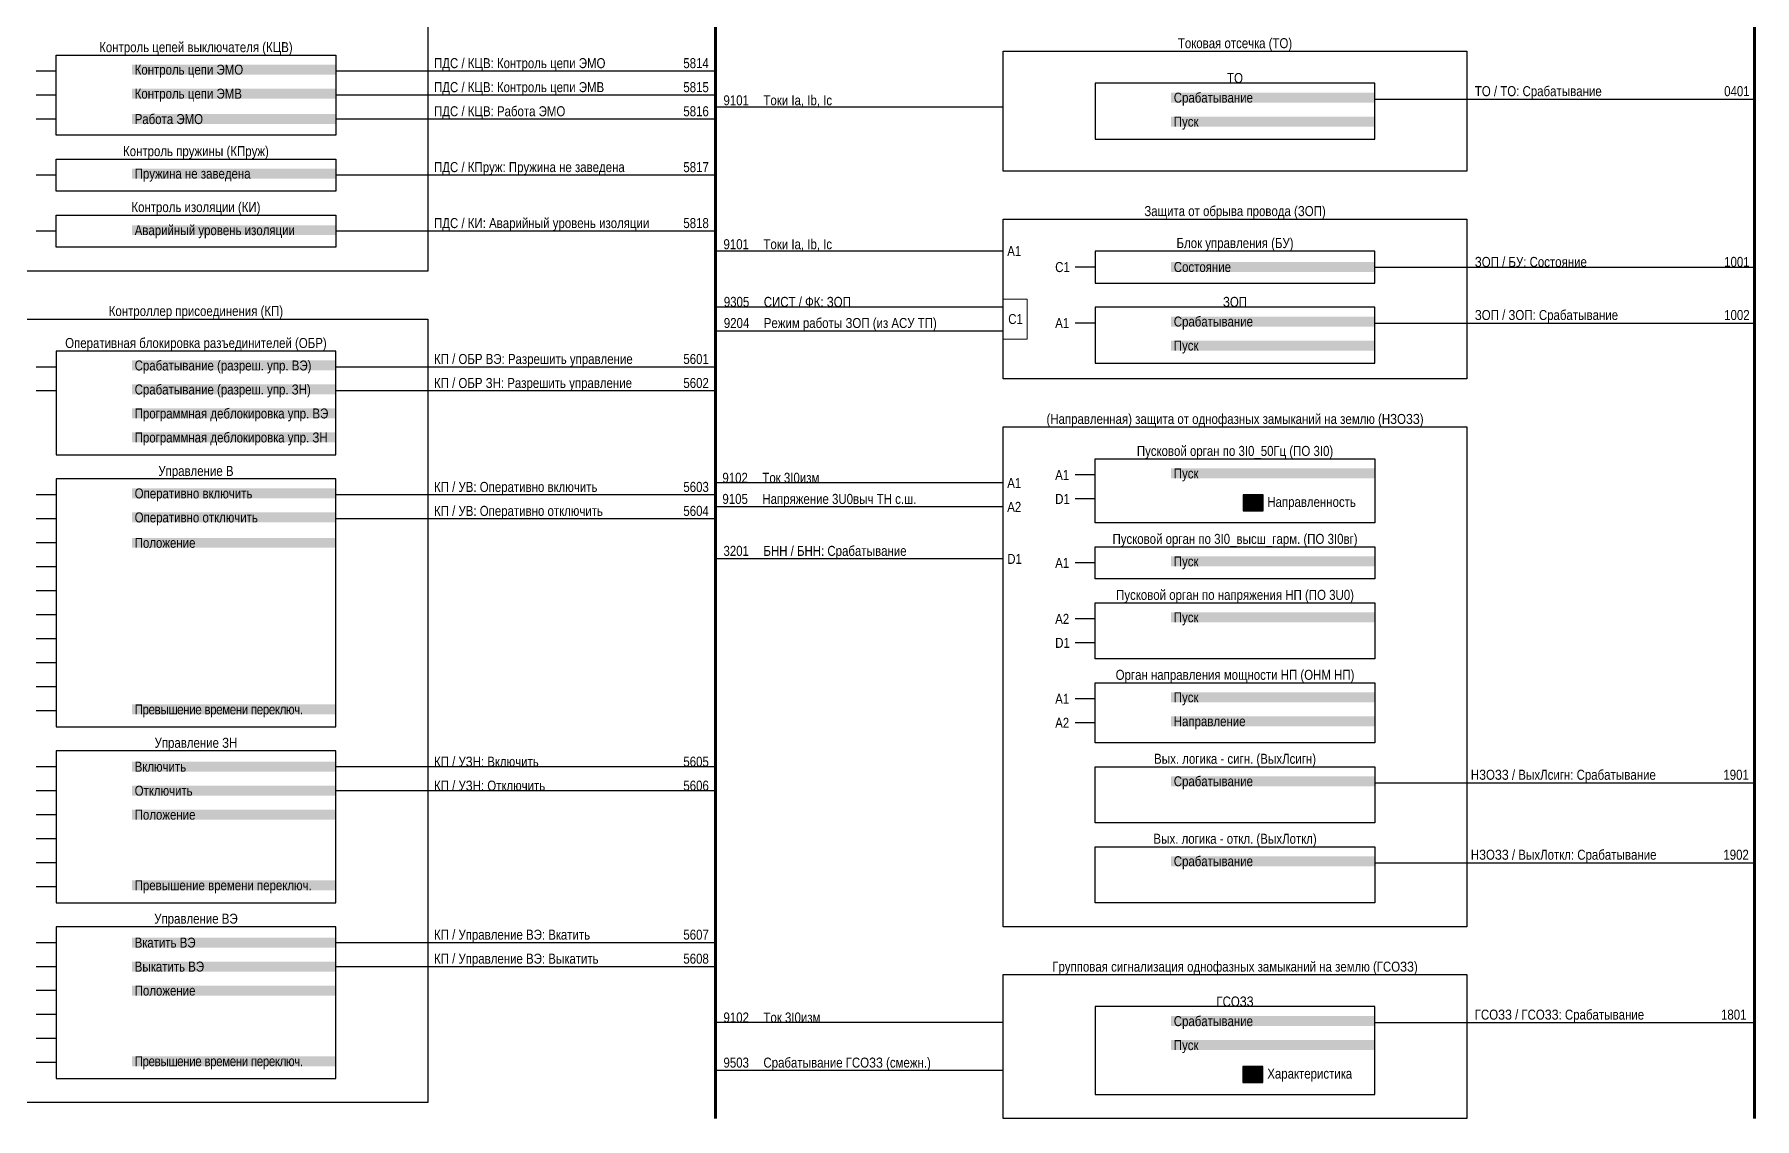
# Model space of a CAD drawing. Header units: millimetres. Extents: x 2179 to 12176, y -20554 to -12004.
# Drawn here: x 3893.6 to 4324, y -14582 to -14310.8 of the extents above; entities that cross this region are included whole.
import ezdxf
from ezdxf.enums import TextEntityAlignment as Align

# ---------------------------------------------------------------- set-up
doc = ezdxf.new("R2010")
doc.units = ezdxf.units.MM
for name, color, linetype, lineweight in [('GOOSE', 224, 'Continuous', 30), ('MMS', 190, 'Continuous', 30), ('Внутренняя шина', 4, 'Continuous', 70), ('Вход-Аналоги', 5, 'Continuous', 30), ('Линии связи', 75, 'Continuous', 30), ('Основная', 7, 'Continuous', 30), ('Сигналы внутр.', 13, 'Continuous', 30), ('Тонкая', 7, 'Continuous', 13)]:
    doc.layers.add(name, color=color, linetype=linetype, lineweight=lineweight)
doc.styles.add('Narrow', font='ARIALN.TTF')
doc.styles.add('Табл дан', font='ARIALN.TTF')

# ---------------------------------------------------------------- blocks, each defined once
blk = doc.blocks.new('SW.2')
at = {"true_color": 0xadddf7}
h = blk.add_hatch(color=141, dxfattribs=at)
h.dxf.hatch_style = 1
h.paths.add_polyline_path([(5, 2), (0, 2), (0, -2), (5, -2)])
blk.add_lwpolyline([(5, 2), (0, 2), (0, -2), (5, -2)], close=True)
for points in [[(1, 0), (2, 0)], [(2, 0), (3, 1)], [(3, 0), (4, 0)]]:
    blk.add_lwpolyline(points)
blk = doc.blocks.new('SW.3')
at = {"true_color": 0xadddf7}
h = blk.add_hatch(color=141, dxfattribs=at)
h.dxf.hatch_style = 1
h.paths.add_polyline_path([(5, 2), (0, 2), (0, -2), (5, -2)])
blk.add_lwpolyline([(5, 2), (0, 2), (0, -2), (5, -2)], close=True)
for points in [[(2, 1), (1, 1)], [(1, 0), (2, 0)], [(3, 0), (2, 1)], [(4, 0), (3, 0)], [(2, -1), (1, -1)]]:
    blk.add_lwpolyline(points)

msp = doc.modelspace()

# ---------------------------------------------------------------- linework, layer by layer
at = {"layer": 'Внутренняя шина'}
for points in [[(4064, -14582), (4064, -13858)], [(4324, -14582), (4324, -13858)]]:
    msp.add_lwpolyline(points, dxfattribs=at)
at = {"layer": 'Линии связи'}
for points in [[(4064, -14320), (3969, -14320)], [(4064, -14326), (3969, -14326)], [(4229, -14327), (4324, -14327)], [(4064, -14332), (3969, -14332)], [(4064, -14346), (3969, -14346)], [(4064, -14360), (3969, -14360)], [(4229, -14369), (4324, -14369)], [(4136, -14379), (4064.09, -14379)], [(4229, -14383), (4324, -14383)], [(4136, -14385), (4064.09, -14385)], [(4064, -14394), (3969, -14394)], [(4064, -14400), (3969, -14400)], [(4064, -14426), (3969, -14426)], [(4136, -14429), (4064, -14429)], [(4064, -14432), (3969, -14432)], [(4136, -14442), (4064, -14442)], [(4064, -14494), (3969, -14494)], [(4064, -14500), (3969, -14500)], [(4229, -14498), (4324, -14498)], [(4229, -14518), (4324, -14518)], [(4064, -14538), (3969, -14538)], [(4064, -14544), (3969, -14544)], [(4229, -14558), (4324, -14558)], [(4136, -14570), (4064, -14570)]]:
    msp.add_lwpolyline(points, dxfattribs=at)
at = {"layer": 'Линии связи', "ltscale": 0.5}
for points in [[(4136, -14329), (4064, -14329)], [(4136, -14365), (4064, -14365)], [(4136, -14423), (4064, -14423)], [(4136, -14558), (4064, -14558)]]:
    msp.add_lwpolyline(points, dxfattribs=at)
at = {"layer": 'Основная'}
for points in [[(3876, -14042), (3992, -14042), (3992, -14370), (3876, -14370)], [(4136, -14315), (4252, -14315), (4252, -14345), (4136, -14345)], [(3899, -14316), (3969, -14316), (3969, -14336), (3899, -14336)], [(4229, -14323), (4159, -14323), (4159, -14337), (4229, -14337)], [(3899, -14342), (3969, -14342), (3969, -14350), (3899, -14350)], [(3899, -14356), (3969, -14356), (3969, -14364), (3899, -14364)], [(4136, -14357), (4252, -14357), (4252, -14397), (4136, -14397)], [(4229, -14365), (4159, -14365), (4159, -14373), (4229, -14373)], [(4229, -14379), (4159, -14379), (4159, -14393), (4229, -14393)], [(3876, -14382), (3992, -14382), (3992, -14578), (3876, -14578)], [(3969, -14390), (3899, -14390), (3899, -14416), (3969, -14416)], [(4136, -14409), (4252, -14409), (4252, -14534), (4136, -14534)], [(4159, -14417), (4229, -14417), (4229, -14433), (4159, -14433)], [(3969, -14422), (3899, -14422), (3899, -14484), (3969, -14484)], [(4159, -14439), (4229, -14439), (4229, -14447), (4159, -14447)], [(4159, -14453), (4229, -14453), (4229, -14467), (4159, -14467)], [(4159, -14473), (4229, -14473), (4229, -14488), (4159, -14488)], [(3969, -14490), (3899, -14490), (3899, -14528), (3969, -14528)], [(4159, -14494), (4229, -14494), (4229, -14508), (4159, -14508)], [(4159, -14514), (4229, -14514), (4229, -14528), (4159, -14528)], [(3969, -14534), (3899, -14534), (3899, -14572), (3969, -14572)], [(4136, -14546), (4252, -14546), (4252, -14582), (4136, -14582)], [(4229, -14554), (4159, -14554), (4159, -14576), (4229, -14576)]]:
    msp.add_lwpolyline(points, close=True, dxfattribs=at)
for points in [[(3899, -14320), (3894, -14320)], [(3899, -14326), (3894, -14326)], [(3899, -14332), (3894, -14332)], [(3899, -14346), (3894, -14346)], [(3899, -14360), (3894, -14360)], [(4159, -14369), (4154, -14369)], [(4159, -14383), (4154, -14383)], [(3899, -14394), (3894, -14394)], [(3899, -14400), (3894, -14400)], [(4159, -14421), (4154, -14421)], [(3899, -14426), (3894, -14426)], [(4159, -14427), (4154, -14427)], [(3899, -14432), (3894, -14432)], [(3899, -14438), (3894, -14438)], [(3899, -14444), (3894, -14444)], [(4159, -14443), (4154, -14443)], [(3899, -14450), (3894, -14450)], [(3899, -14456), (3894, -14456)], [(4159, -14457), (4154, -14457)], [(3899, -14462), (3894, -14462)], [(4159, -14463), (4154, -14463)], [(3899, -14468), (3894, -14468)], [(3899, -14474), (3894, -14474)], [(4159, -14477), (4154, -14477)], [(3899, -14480), (3894, -14480)], [(4159, -14483), (4154, -14483)], [(3899, -14494), (3894, -14494)], [(3899, -14500), (3894, -14500)], [(3899, -14506), (3894, -14506)], [(3899, -14512), (3894, -14512)], [(3899, -14518), (3894, -14518)], [(3899, -14524), (3894, -14524)], [(3899, -14538), (3894, -14538)], [(3899, -14544), (3894, -14544)], [(3899, -14550), (3894, -14550)], [(3899, -14556), (3894, -14556)], [(3899, -14562), (3894, -14562)], [(3899, -14568), (3894, -14568)]]:
    msp.add_lwpolyline(points, dxfattribs=at)
at = {"layer": 'Тонкая'}
msp.add_lwpolyline([(4136, -14377), (4142, -14377), (4142, -14387), (4136, -14387)], close=True, dxfattribs=at)

# ---------------------------------------------------------------- block references
at = {"layer": 'Основная'}
for name, p in [('SW.2', (4196, -14428)), ('SW.3', (4195.96, -14570.98))]:
    msp.add_blockref(name, p, dxfattribs=at)

# ---------------------------------------------------------------- texts
at = {"layer": 'GOOSE', "insert": (4066, -14570), "char_height": 2.5, "width": 70, "attachment_point": 7, "style": 'Narrow'}
msp.add_mtext('9503^IСрабатывание ГСОЗЗ (смежн.)', dxfattribs=at)
at = {"layer": 'MMS', "char_height": 2.5, "attachment_point": 7, "style": 'Narrow'}
for s, insert, width in [('9305^IСИСТ / ФК: ЗОП', (4066.09, -14379), 48), ('9204^IРежим работы ЗОП (из АСУ ТП)', (4066.09, -14385), 69.9053)]:
    msp.add_mtext(s, dxfattribs=dict(at, insert=insert, width=width))
at = {"layer": 'Вход-Аналоги', "char_height": 2.5, "attachment_point": 7, "style": 'Narrow'}
for s, insert, width in [('9101^IТоки Ia, Ib, Ic', (4066, -14329), 48), ('9101^IТоки Ia, Ib, Ic', (4066, -14365), 48), ('9102^IТок 3I0изм', (4065.73, -14423), 48), ('9105^IНапряжение 3U0выч ТН с.ш.', (4065.73, -14429), 53.2651), ('9102^IТок 3I0изм', (4066, -14558), 48)]:
    msp.add_mtext(s, dxfattribs=dict(at, insert=insert, width=width))
at = {"layer": 'Основная', "style": 'Табл дан'}
for s, p in [('A1', (4137, -14365)), ('C1', (4149, -14369)), ('C1', (4137.25, -14382)), ('A1', (4149, -14383)), ('A1', (4137, -14423)), ('A1', (4149, -14421)), ('D1', (4149, -14427)), ('Направленность', (4202.07, -14427.75)), ('A2', (4137, -14429)), ('D1', (4137, -14442)), ('A1', (4149, -14443)), ('A2', (4149, -14457)), ('D1', (4149, -14463)), ('A1', (4149, -14477)), ('A2', (4149, -14483)), ('Характеристика', (4202.07, -14570.75))]:
    msp.add_text(s, height=2.5, dxfattribs=at).set_placement(p, align=Align.MIDDLE_LEFT)
at = {"layer": 'Основная', "char_height": 2.5, "attachment_point": 8, "style": 'Narrow'}
for s, insert, width in [('Контроль цепей выключателя (КЦВ)', (3934, -14316), 70), ('Токовая отсечка (ТО)', (4194, -14315), 116), ('\\A1;ТО', (4194, -14323), 70), ('Контроль пружины (КПруж)', (3934, -14342), 70), ('Контроль изоляции (КИ)', (3934, -14356), 70), ('Защита от обрыва провода (ЗОП)', (4194, -14357), 116), ('\\A1;Блок управления (БУ)', (4194, -14365), 70), ('Контроллер присоединения (КП)', (3934, -14382), 116), ('\\A1;ЗОП', (4194, -14379), 70), ('Оперативная блокировка разъединителей (ОБР)', (3934, -14390), 70), ('(Направленная) защита от однофазных замыканий на землю (НЗОЗЗ)', (4194, -14409), 116), ('Пусковой орган {\\A1;по 3I0_50Гц (ПО 3I0)}', (4194, -14417), 70), ('Управление В', (3934, -14422), 70), ('Пусковой орган {\\A1;по 3I0_высш_гарм. (ПО 3I0вг)}', (4194, -14439), 70), ('Пусковой орган по напряжения НП (ПО 3U0)', (4194, -14453), 70), ('Орган направления мощности НП (ОНМ НП)', (4194, -14473), 70), ('Управление ЗН', (3934, -14490), 70), ('\\A1;Вых. логика - сигн. (ВыхЛсигн)', (4194, -14494), 70), ('\\A1;Вых. логика - откл. (ВыхЛоткл)', (4194, -14514), 70), ('Управление ВЭ', (3934, -14534), 70), ('Групповая сигнализация однофазных замыканий на землю (ГСОЗЗ)', (4194, -14546), 116), ('\\A1;ГСОЗЗ', (4194, -14554), 70)]:
    msp.add_mtext(s, dxfattribs=dict(at, insert=insert, width=width))
at = {"layer": 'Основная', "char_height": 2.5, "width": 51, "attachment_point": 4, "style": 'Narrow', "bg_fill": 1, "box_fill_scale": 1, "bg_fill_color": 9, "bg_fill_transparency": 0}
for s, insert in [('\\pl0.67568;Контроль цепи ЭМО', (3918, -14320)), ('\\pl0.67568;Контроль цепи ЭМВ', (3918, -14326)), ('\\pl0.67568;Срабатывание', (4178, -14327)), ('\\pl0.67568;Работа ЭМО', (3918, -14332)), ('\\pl0.67568;Пуск', (4178, -14333)), ('\\pl0.67568;Пружина не заведена', (3918, -14346)), ('\\pl0.67568;Аварийный уровень изоляции', (3918, -14360.15)), ('\\pl0.67568;Состояние', (4178, -14369)), ('\\pl0.67568;Срабатывание', (4178, -14383)), ('\\pl0.67568;Пуск', (4178, -14389)), ('\\pl0.67568;Срабатывание (разреш. упр. ВЭ)', (3918, -14394)), ('\\pl0.67568;Срабатывание (разреш. упр. ЗН)', (3918, -14400)), ('\\pl0.67568;Программная деблокировка упр. ВЭ', (3918, -14406)), ('\\pl0.67568;Программная деблокировка упр. ЗН', (3918, -14412)), ('\\pl0.67568;Пуск', (4178, -14421)), ('\\pl0.67568;Оперативно включить', (3918, -14426)), ('\\pl0.67568;Оперативно отключить', (3918, -14432)), ('\\pl0.67568;Положение', (3918, -14438)), ('\\pl0.67568;Пуск', (4178, -14443)), ('\\pl0.67568;Пуск', (4178, -14457)), ('\\pl0.67568;{\\T0.95;Превышение времени переключ.}', (3918, -14480.02)), ('\\pl0.67568;Пуск', (4178, -14477)), ('\\pl0.67568;Направление', (4178, -14483)), ('\\pl0.67568;Включить', (3918, -14494)), ('\\pl0.67568;Срабатывание', (4178, -14498)), ('\\pl0.67568;Отключить', (3918, -14500)), ('\\pl0.67568;Положение', (3918, -14506)), ('\\pl0.67568;Срабатывание', (4178, -14518)), ('\\pl0.67568;Превышение времени переключ.', (3918, -14524.02)), ('\\pl0.67568;Вкатить ВЭ', (3918, -14538)), ('\\pl0.67568;Выкатить ВЭ', (3918, -14544)), ('\\pl0.67568;Положение', (3918, -14550)), ('\\pl0.67568;Срабатывание', (4178, -14558)), ('\\pl0.67568;Пуск', (4178, -14564)), ('\\pl0.67568;{\\T0.95;Превышение времени переключ.}', (3918, -14568.02))]:
    msp.add_mtext(s, dxfattribs=dict(at, insert=insert))
at = {"layer": 'Сигналы внутр.', "char_height": 2.5, "attachment_point": 7}
for s, insert, width, style in [('ПДС / КЦВ: Контроль цепи ЭМО^I^I   5814', (3993.57, -14320), 70.43, 'Табл дан'), ('ПДС / КЦВ: Контроль цепи ЭМВ^I^I   5815', (3993.57, -14326), 70.43, 'Табл дан'), ('ТО / ТО: Срабатывание^I^I^I   0401^I', (4254, -14327), 70, 'Табл дан'), ('ПДС / КЦВ: Работа ЭМО^I^I^I   5816', (3993.57, -14332), 70.43, 'Табл дан'), ('ПДС / КПруж: Пружина не заведена^I^I   5817', (3993.57, -14346), 70.43, 'Табл дан'), ('ПДС / КИ: Аварийный уровень изоляции^I   5818', (3993.57, -14360), 70.43, 'Табл дан'), ('ЗОП / БУ: Состояние^I^I^I   ^I   1001^I', (4254, -14369), 70, 'Табл дан'), ('ЗОП / ЗОП: Срабатывание^I^I^I   1002^I', (4254, -14383), 70, 'Табл дан'), ('КП / ОБР ВЭ: Разрешить управление^I^I   5601^I', (3993.57, -14394), 70.43, 'Табл дан'), ('КП / ОБР ЗН: Разрешить управление^I^I   5602^I', (3993.57, -14400), 70.43, 'Табл дан'), ('КП / УВ: Оперативно включить^I^I   5603^I', (3993.57, -14426), 70.43, 'Табл дан'), ('КП / УВ: Оперативно отключить^I^I   5604^I', (3993.57, -14432), 70.43, 'Табл дан'), ('3201^IБНН / БНН: Срабатывание', (4066, -14442), 48, 'Narrow'), ('КП / УЗН: Включить^I^I^I^I   5605^I', (3993.57, -14494), 70.43, 'Табл дан'), ('\\A1;\\pt50,60,70;НЗОЗЗ / ВыхЛсигн: Срабатывание^I   ^I    1901^I', (4253, -14498), 71, 'Табл дан'), ('КП / УЗН: Отключить^I^I^I^I   5606^I', (3993.57, -14500), 70.43, 'Табл дан'), ('\\A1;\\pt50,60,70;НЗОЗЗ / ВыхЛоткл: Срабатывание^I   ^I    1902^I', (4253, -14518), 71, 'Табл дан'), ('КП / Управление ВЭ: Вкатить^I^I^I   5607^I ', (3993.57, -14538), 70.43, 'Табл дан'), ('КП / Управление ВЭ: Выкатить^I^I   5608^I ', (3993.57, -14544), 70.43, 'Табл дан'), ('ГСОЗЗ / ГСОЗЗ: Срабатывание^I^I  1801^I', (4254, -14558), 70, 'Табл дан')]:
    msp.add_mtext(s, dxfattribs=dict(at, insert=insert, width=width, style=style))

doc.saveas('drawing.dxf')
